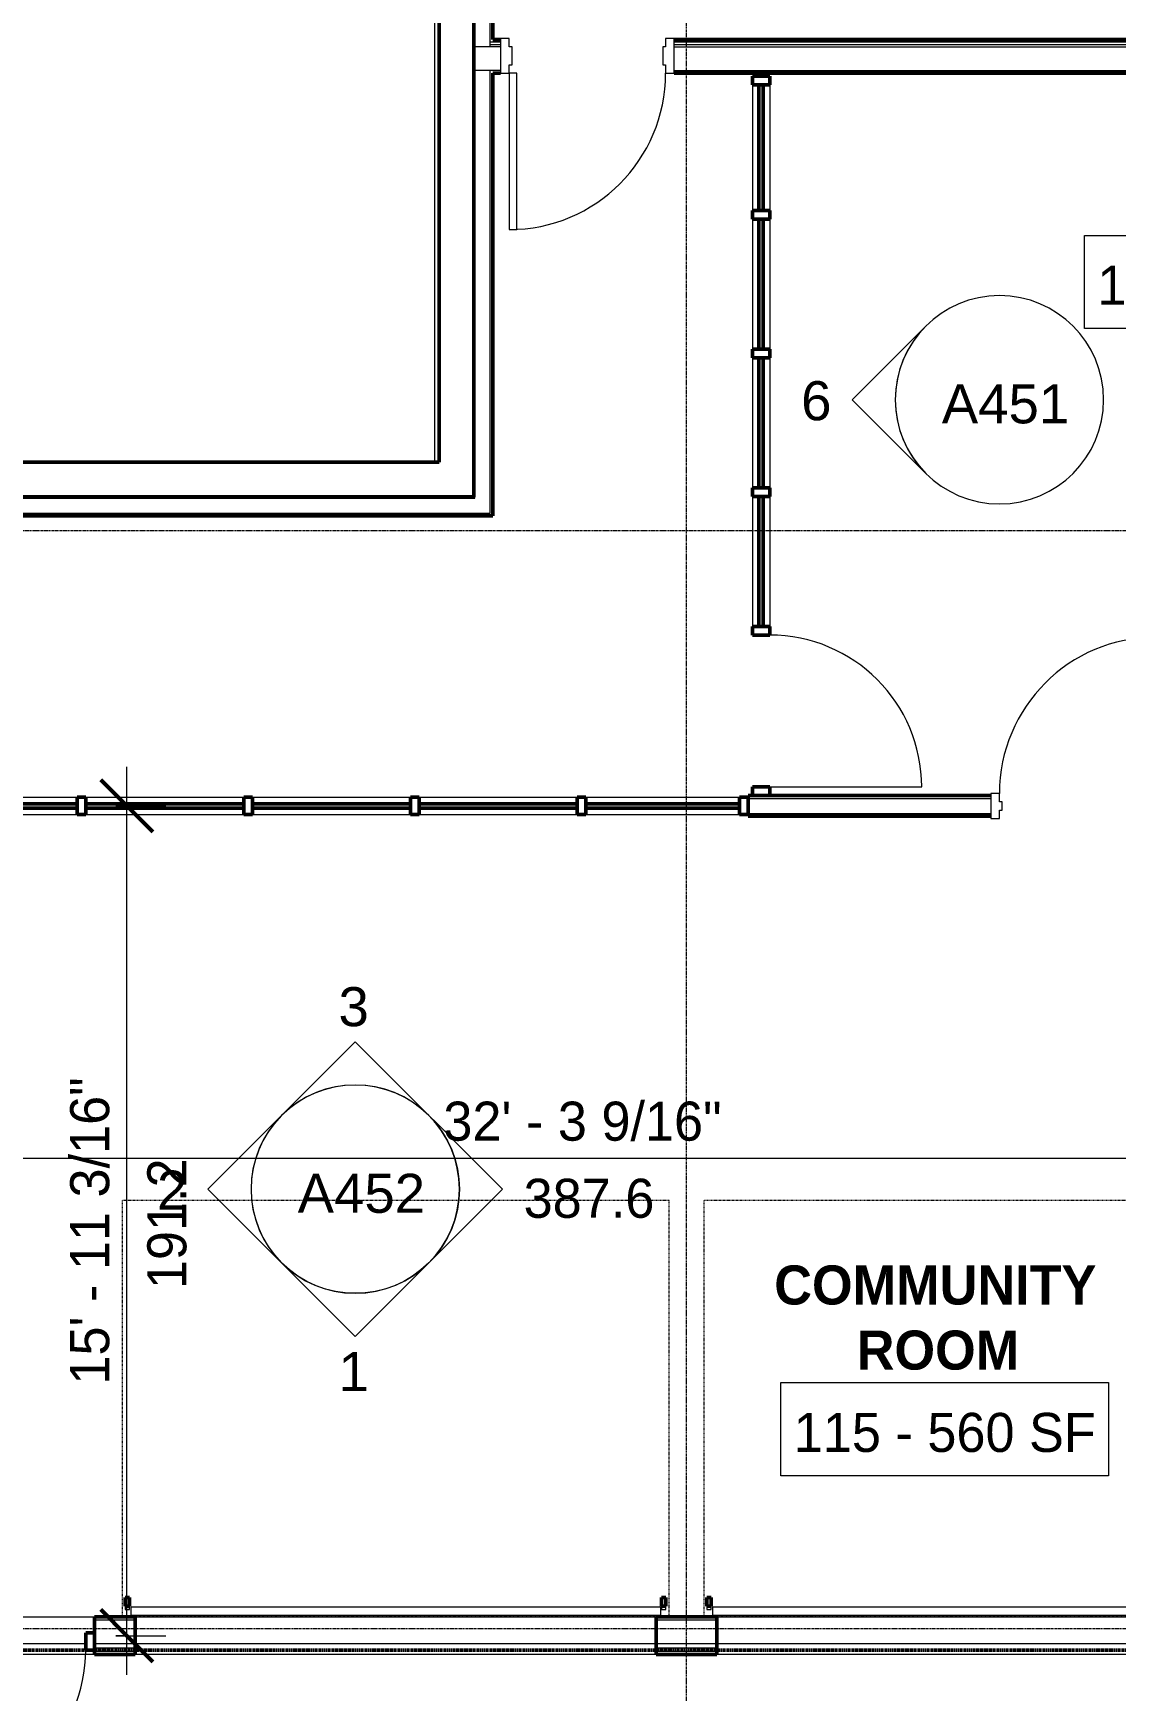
# Model space of a CAD drawing. Header units: inches. Extents: x -4266 to -1814, y 9706 to 12441.
# Drawn here: x -3304.8 to -3055.4, y 11267.9 to 11649.9 of the extents above; entities that cross this region are included whole.
import ezdxf

# ---------------------------------------------------------------- set-up
doc = ezdxf.new("R2010")
doc.units = ezdxf.units.IN
doc.header["$MEASUREMENT"] = 0
for name, pattern in [('Dash', [0.25, 0.125, -0.125]), ('Dash 1_16_', [0.125, 0.0625, -0.0625]), ('Grid Line 1_2_', [0.875, 0.5, -0.125, 0.125, -0.125])]:
    doc.linetypes.add(name, pattern=pattern)
for name, color, linetype, lineweight in [('A-ANNO-DIMS', 211, 'Continuous', 9), ('A-ANNO-DIMS-96', 211, 'Continuous', 9), ('A-AREA-IDEN', 2, 'Continuous', 9), ('A-DOOR-1', 7, 'Continuous', 9), ('A-DOOR-4', 10, 'Continuous', 13), ('A-DOOR-5', 250, 'Continuous', 50), ('A-DOOR-8', 31, 'Continuous', 9), ('A-DOOR-9', 31, 'Continuous', 20), ('A-DOOR-FRAM', 31, 'Continuous', 20), ('A-DOOR-HDLN-1', 170, 'Dash', 13), ('A-FLOR-2', 10, 'Continuous', 13), ('A-GLAZ-CURT-3', 52, 'Continuous', 50), ('A-GLAZ-CWMG', 51, 'Continuous', 9), ('A-GLAZ-CWMG-3', 250, 'Continuous', 50), ('A-GLAZ-CWMG-4', 51, 'Continuous', 50), ('A-WALL', 113, 'Continuous', 13), ('A-WALL-3', 250, 'Continuous', 50), ('A-WALL-4', 10, 'Continuous', 13), ('A-WALL-9', 113, 'Continuous', 50), ('C-PROP-LINE-2', 91, 'Dash 1_16_', 50), ('G-ANNO-SYMB-2', 111, 'Continuous', 9), ('I-WALL-3', 2, 'Continuous', 50), ('S-GRID-1', 1, 'Grid Line 1_2_', 9)]:
    doc.layers.add(name, color=color, linetype=linetype, lineweight=lineweight)
doc.styles.add('Arial_1', font='arial.ttf', dxfattribs={"height": 9})
doc.styles.add('Century Gothic', font='ufonts.com_century-gothic.ttf', dxfattribs={"height": 9})
doc.styles.add('Century Gothic_B', font='GOTHICB.TTF', dxfattribs={"height": 9})
doc.dimstyles.new('OD__1_16__Tol__', dxfattribs={"dimscale": 12, "dimtxt": 9.397514, "dimasz": 1, "dimexe": 0.75, "dimexo": 0.5, "dimgap": 0.125, "dimtad": 1, "dimdec": 4, "dimrnd": 0.0625, "dimzin": 3, "dimdsep": 46, "dimlunit": 4, "dimtxsty": 'Century Gothic', "dimblk1": 'OBLIQUE', "dimblk2": 'OBLIQUE', "dimsah": 1, "dimcen": 0.09, "dimdle": 0.75, "dimazin": 0, "dimtfac": 1, "dimtdec": 4, "dimtix": 1, "dimtmove": 0, "dimatfit": 3, "dimfxl": 1, "dimtvp": 1, "dimtfill": 1, "dimfrac": 2, "dimtolj": 1, "dimtzin": 0, "dimarcsym": 2})

# ---------------------------------------------------------------- blocks, each defined once
blk = doc.blocks.new('DIMBLOCK22-FLOOR PLAN - 1ST FLOOR')
at = {"layer": 'A-ANNO-DIMS-96'}
for p, q in [((-3283.27, 11271.6), (-3283.27, 11480.79)), ((-3285.76, 11471.79), (-3274.27, 11471.79)), ((-3283.27, 11471.79), (-3285.76, 11471.79)), ((-3285.76, 11280.6), (-3274.27, 11280.6)), ((-3283.27, 11280.6), (-3285.76, 11280.6))]:
    blk.add_line(p, q, dxfattribs=at)
at = {"layer": 'A-ANNO-DIMS-96', "lineweight": 50}
for p, q in [((-3283.27, 11471.79), (-3289.27, 11477.79)), ((-3283.27, 11471.79), (-3277.27, 11465.79)), ((-3283.27, 11280.6), (-3289.27, 11286.6)), ((-3283.27, 11280.6), (-3277.27, 11274.6))]:
    blk.add_line(p, q, dxfattribs=at)
at = {"layer": 'A-ANNO-DIMS-96', "color": 0, "insert": (-3278.54, 11360.46), "char_height": 9, "width": 37.7691, "attachment_point": 1, "rotation": 90, "line_spacing_factor": 0.984502, "style": 'Century Gothic', "bg_fill": 3, "box_fill_scale": 1.25, "bg_fill_color": 256, "bg_fill_true_color": 13158600, "bg_fill_transparency": 0}
blk.add_mtext('191.2', dxfattribs=at)
at = {"layer": 'A-ANNO-DIMS-96', "color": 0, "insert": (-3296.31, 11338.46), "char_height": 9, "width": 90.5741, "attachment_point": 1, "rotation": 90, "line_spacing_factor": 0.984502, "style": 'Century Gothic', "bg_fill": 3, "box_fill_scale": 1.25, "bg_fill_color": 256, "bg_fill_true_color": 13158600, "bg_fill_transparency": 0}
blk.add_mtext('15\' - 11 3/16"', dxfattribs=at)
blk = doc.blocks.new('_Oblique')
at = {"color": 0, "linetype": 'ByBlock', "lineweight": -2}
blk.add_line((-0.5, -0.5), (0.5, 0.5), dxfattribs=at)
blk = doc.blocks.new('DIMBLOCK27-FLOOR PLAN - 1ST FLOOR')
at = {"layer": 'A-ANNO-DIMS-96'}
for p, q in [((-2982.32, 11441.6), (-2982.32, 11381.62)), ((-2982.32, 11390.62), (-2982.32, 11441.6)), ((-3369.87, 11393.11), (-3369.87, 11381.62)), ((-3369.87, 11390.62), (-3369.87, 11393.11)), ((-3369.87, 11390.62), (-2982.32, 11390.62))]:
    blk.add_line(p, q, dxfattribs=at)
at = {"layer": 'A-ANNO-DIMS-96', "lineweight": 50}
for p, q in [((-3369.87, 11390.62), (-3363.87, 11396.62)), ((-2982.32, 11390.62), (-2976.32, 11396.62)), ((-3369.87, 11390.62), (-3375.87, 11384.62)), ((-2982.32, 11390.62), (-2988.32, 11384.62))]:
    blk.add_line(p, q, dxfattribs=at)
at = {"layer": 'A-ANNO-DIMS-96', "color": 0, "insert": (-3191.84, 11385.89), "char_height": 9, "width": 37.7691, "attachment_point": 1, "line_spacing_factor": 0.984502, "style": 'Century Gothic', "bg_fill": 3, "box_fill_scale": 1.25, "bg_fill_color": 256, "bg_fill_true_color": 13158600, "bg_fill_transparency": 0}
blk.add_mtext('387.6', dxfattribs=at)
at = {"layer": 'A-ANNO-DIMS-96', "color": 0, "insert": (-3210.33, 11403.66), "char_height": 9, "width": 82.1611, "attachment_point": 1, "line_spacing_factor": 0.984502, "style": 'Century Gothic', "bg_fill": 3, "box_fill_scale": 1.25, "bg_fill_color": 256, "bg_fill_true_color": 13158600, "bg_fill_transparency": 0}
blk.add_mtext('32\' - 3 9/16"', dxfattribs=at)

msp = doc.modelspace()

# ---------------------------------------------------------------- linework, layer by layer
at = {"layer": 'A-AREA-IDEN', "flags": 128}
for points in [[(-3062.65001, 11603.27303), (-2987.1445, 11603.27303), (-2987.1445, 11581.77697), (-3062.65001, 11581.77697)], [(-3132.5979, 11338.93738), (-3057.09239, 11338.93738), (-3057.09239, 11317.44132), (-3132.5979, 11317.44132)]]:
    msp.add_lwpolyline(points, close=True, dxfattribs=at)
at = {"layer": 'A-DOOR-4'}
for p, q in [((-3160.32374, 11287.26596), (-3160.32374, 11285.26596)), ((-3160.04249, 11287.36354), (-3160.04249, 11286.6164)), ((-3160.04249, 11286.6164), (-3159.04249, 11286.6164)), ((-3159.04249, 11286.6164), (-3159.04249, 11287.36354)), ((-3149.60499, 11287.36354), (-3149.60499, 11286.6164)), ((-3149.60499, 11286.6164), (-3148.60499, 11286.6164)), ((-3148.60499, 11286.6164), (-3148.60499, 11287.36354)), ((-3148.32374, 11287.26596), (-3026.32374, 11287.26596)), ((-3148.32374, 11287.26596), (-3148.32374, 11285.26596)), ((-3026.32374, 11285.26596), (-3148.32374, 11285.26596))]:
    msp.add_line(p, q, dxfattribs=at)
at = {"layer": 'A-DOOR-5'}
for p, q in [((-3160.04249, 11289.36378), (-3159.04249, 11289.36378)), ((-3160.04249, 11287.36354), (-3160.04249, 11289.36378)), ((-3159.04249, 11289.36378), (-3159.04249, 11287.36354)), ((-3149.60499, 11289.36378), (-3148.60499, 11289.36378)), ((-3149.60499, 11287.36354), (-3149.60499, 11289.36378)), ((-3148.60499, 11289.36378), (-3148.60499, 11287.36354)), ((-3159.04249, 11287.36354), (-3160.04249, 11287.36354)), ((-3148.60499, 11287.36354), (-3149.60499, 11287.36354))]:
    msp.add_line(p, q, dxfattribs=at)
at = {"layer": 'A-DOOR-8'}
msp.add_line((-3135.12374, 11476.1644), (-3100.12374, 11476.1644), dxfattribs=at)
for centre, radius, start, end in [((-3195.13624, 11640.6144), 36, 270, 0), ((-3135.12374, 11476.1644), 35, 0, 90), ((-3046.22374, 11474.6644), 36, 90, 180)]:
    msp.add_arc(centre, radius, start, end, dxfattribs=at)
at = {"layer": 'A-DOOR-9'}
for p, q in [((-3193.38624, 11640.6144), (-3195.13624, 11640.6144)), ((-3195.13624, 11640.6144), (-3195.13624, 11604.6144)), ((-3193.38624, 11604.6144), (-3193.38624, 11640.6144)), ((-3195.13624, 11604.6144), (-3193.38624, 11604.6144))]:
    msp.add_line(p, q, dxfattribs=at)
at = {"layer": 'A-DOOR-FRAM'}
for p, q in [((-3195.13624, 11648.6144), (-3197.13624, 11648.6144)), ((-3197.13624, 11648.6144), (-3197.13624, 11640.6144)), ((-3195.13624, 11646.6769), (-3195.13624, 11648.6144)), ((-3194.51124, 11646.6769), (-3195.13624, 11646.6769)), ((-3194.51124, 11642.5519), (-3194.51124, 11646.6769)), ((-3159.13624, 11646.6769), (-3159.76124, 11646.6769)), ((-3159.76124, 11646.6769), (-3159.76124, 11642.5519)), ((-3157.13624, 11648.6144), (-3159.13624, 11648.6144)), ((-3159.13624, 11648.6144), (-3159.13624, 11646.6769)), ((-3157.13624, 11640.6144), (-3157.13624, 11648.6144)), ((-3197.13624, 11640.6144), (-3195.13624, 11640.6144)), ((-3195.13624, 11640.6144), (-3195.13624, 11642.5519)), ((-3195.13624, 11642.5519), (-3194.51124, 11642.5519)), ((-3159.76124, 11642.5519), (-3159.13624, 11642.5519)), ((-3159.13624, 11642.5519), (-3159.13624, 11640.6144)), ((-3159.13624, 11640.6144), (-3157.13624, 11640.6144)), ((-3082.22374, 11474.6644), (-3084.22374, 11474.6644)), ((-3084.22374, 11474.6644), (-3084.22374, 11468.9144)), ((-3082.22374, 11472.7269), (-3082.22374, 11474.6644)), ((-3081.59874, 11472.7269), (-3082.22374, 11472.7269)), ((-3082.22374, 11468.9144), (-3082.22374, 11470.8519)), ((-3082.22374, 11470.8519), (-3081.59874, 11470.8519)), ((-3081.59874, 11470.8519), (-3081.59874, 11472.7269)), ((-3084.22374, 11468.9144), (-3082.22374, 11468.9144))]:
    msp.add_line(p, q, dxfattribs=at)
at = {"layer": 'A-DOOR-HDLN-1'}
msp.add_line((-3150.32374, 11285.26596), (-3024.32374, 11285.26596), dxfattribs=at)
at = {"layer": 'A-FLOR-2'}
for p, q in [((-3212.37374, 11774.9894), (-3212.37374, 11550.9894)), ((-3147.32374, 11278.7894), (-3027.32374, 11278.7894))]:
    msp.add_line(p, q, dxfattribs=at)
at = {"layer": 'A-GLAZ-CURT-3'}
for p, q in [((-3136.62374, 11637.9894), (-3137.62374, 11637.9894)), ((-3137.62374, 11637.9894), (-3137.62374, 11609.03315)), ((-3136.62374, 11609.03315), (-3136.62374, 11637.9894)), ((-3137.62374, 11609.03315), (-3136.62374, 11609.03315)), ((-3136.62374, 11607.03315), (-3137.62374, 11607.03315)), ((-3137.62374, 11607.03315), (-3137.62374, 11577.0769)), ((-3136.62374, 11577.0769), (-3136.62374, 11607.03315)), ((-3137.62374, 11577.0769), (-3136.62374, 11577.0769)), ((-3136.62374, 11575.0769), (-3137.62374, 11575.0769)), ((-3137.62374, 11575.0769), (-3137.62374, 11545.12065)), ((-3136.62374, 11545.12065), (-3136.62374, 11575.0769)), ((-3137.62374, 11545.12065), (-3136.62374, 11545.12065)), ((-3136.62374, 11543.12065), (-3137.62374, 11543.12065)), ((-3137.62374, 11543.12065), (-3137.62374, 11513.1644)), ((-3136.62374, 11513.1644), (-3136.62374, 11543.12065)), ((-3137.62374, 11513.1644), (-3136.62374, 11513.1644)), ((-3256.31905, 11471.2894), (-3256.31905, 11472.2894)), ((-3217.92061, 11472.2894), (-3254.31905, 11472.2894)), ((-3254.31905, 11472.2894), (-3254.31905, 11471.2894)), ((-3254.31905, 11471.2894), (-3217.92061, 11471.2894)), ((-3217.92061, 11471.2894), (-3217.92061, 11472.2894)), ((-3179.52217, 11472.2894), (-3215.92061, 11472.2894)), ((-3215.92061, 11472.2894), (-3215.92061, 11471.2894)), ((-3215.92061, 11471.2894), (-3179.52217, 11471.2894)), ((-3179.52217, 11471.2894), (-3179.52217, 11472.2894)), ((-3142.12374, 11472.2894), (-3177.52217, 11472.2894)), ((-3177.52217, 11472.2894), (-3177.52217, 11471.2894)), ((-3177.52217, 11471.2894), (-3142.12374, 11471.2894)), ((-3142.12374, 11471.2894), (-3142.12374, 11472.2894))]:
    msp.add_line(p, q, dxfattribs=at)
at = {"layer": 'A-GLAZ-CWMG'}
for p, q in [((-3139.12374, 11637.9894), (-3139.12374, 11609.03315)), ((-3135.12374, 11637.9894), (-3135.12374, 11609.03315)), ((-3139.12374, 11607.03315), (-3139.12374, 11577.0769)), ((-3135.12374, 11607.03315), (-3135.12374, 11577.0769)), ((-3139.12374, 11575.0769), (-3139.12374, 11545.12065)), ((-3135.12374, 11575.0769), (-3135.12374, 11545.12065)), ((-3139.12374, 11543.12065), (-3139.12374, 11513.1644)), ((-3135.12374, 11543.12065), (-3135.12374, 11513.1644)), ((-3254.31905, 11473.7894), (-3217.92061, 11473.7894)), ((-3215.92061, 11473.7894), (-3179.52217, 11473.7894)), ((-3177.52217, 11473.7894), (-3142.12374, 11473.7894)), ((-3254.31905, 11469.7894), (-3217.92061, 11469.7894)), ((-3215.92061, 11469.7894), (-3179.52217, 11469.7894)), ((-3177.52217, 11469.7894), (-3142.12374, 11469.7894))]:
    msp.add_line(p, q, dxfattribs=at)
at = {"layer": 'A-GLAZ-CWMG-4', "extrusion": (0, 0, -1)}
for p, q in [((-3135.12374, 11639.9894), (-3139.12374, 11639.9894)), ((-3139.12374, 11639.9894), (-3139.12374, 11637.9894)), ((-3135.12374, 11637.9894), (-3135.12374, 11639.9894)), ((-3139.12374, 11637.9894), (-3135.12374, 11637.9894)), ((-3135.12374, 11609.03315), (-3139.12374, 11609.03315)), ((-3139.12374, 11609.03315), (-3139.12374, 11607.03315)), ((-3135.12374, 11607.03315), (-3135.12374, 11609.03315)), ((-3139.12374, 11607.03315), (-3135.12374, 11607.03315)), ((-3135.12374, 11577.0769), (-3139.12374, 11577.0769)), ((-3139.12374, 11577.0769), (-3139.12374, 11575.0769)), ((-3139.12374, 11575.0769), (-3135.12374, 11575.0769)), ((-3135.12374, 11575.0769), (-3135.12374, 11577.0769)), ((-3135.12374, 11545.12065), (-3139.12374, 11545.12065)), ((-3139.12374, 11545.12065), (-3139.12374, 11543.12065)), ((-3135.12374, 11543.12065), (-3135.12374, 11545.12065)), ((-3139.12374, 11543.12065), (-3135.12374, 11543.12065)), ((-3135.12374, 11513.1644), (-3139.12374, 11513.1644)), ((-3139.12374, 11513.1644), (-3139.12374, 11511.1644)), ((-3135.12374, 11511.1644), (-3135.12374, 11513.1644)), ((-3139.12374, 11511.1644), (-3135.12374, 11511.1644)), ((-3254.31905, 11473.7894), (-3256.31905, 11473.7894)), ((-3256.31905, 11473.7894), (-3256.31905, 11469.7894)), ((-3254.31905, 11469.7894), (-3254.31905, 11473.7894)), ((-3215.92061, 11473.7894), (-3217.92061, 11473.7894)), ((-3217.92061, 11473.7894), (-3217.92061, 11469.7894)), ((-3215.92061, 11469.7894), (-3215.92061, 11473.7894)), ((-3177.52217, 11473.7894), (-3179.52217, 11473.7894)), ((-3179.52217, 11473.7894), (-3179.52217, 11469.7894)), ((-3177.52217, 11469.7894), (-3177.52217, 11473.7894)), ((-3256.31905, 11469.7894), (-3254.31905, 11469.7894)), ((-3217.92061, 11469.7894), (-3215.92061, 11469.7894)), ((-3179.52217, 11469.7894), (-3177.52217, 11469.7894))]:
    msp.add_line(p, q, dxfattribs=at)
at = {"layer": 'A-GLAZ-CWMG-4'}
for p, q in [((-3135.12374, 11476.1644), (-3139.12374, 11476.1644)), ((-3139.12374, 11476.1644), (-3139.12374, 11474.1644)), ((-3135.12374, 11474.1644), (-3135.12374, 11476.1644)), ((-3140.12374, 11473.7894), (-3142.12374, 11473.7894)), ((-3142.12374, 11473.7894), (-3142.12374, 11469.7894)), ((-3140.12374, 11469.7894), (-3140.12374, 11473.7894)), ((-3139.12374, 11474.1644), (-3135.12374, 11474.1644)), ((-3142.12374, 11469.7894), (-3140.12374, 11469.7894))]:
    msp.add_line(p, q, dxfattribs=at)
at = {"layer": 'A-WALL'}
for p, q in [((-3199.57374, 11646.7394), (-3199.57374, 11786.7394)), ((-3203.07374, 11542.7394), (-3203.07374, 11783.2394)), ((-3197.13624, 11646.7394), (-3203.07374, 11646.7394)), ((-3199.57374, 11647.8644), (-3197.13624, 11647.8644)), ((-3199.57374, 11647.2394), (-3197.13624, 11647.2394)), ((-3157.13624, 11647.8644), (-2912.69874, 11647.8644)), ((-3157.13624, 11647.2394), (-2779.47374, 11647.2394)), ((-3157.13624, 11646.7394), (-2779.97374, 11646.7394)), ((-3197.13624, 11641.2394), (-3203.07374, 11641.2394)), ((-3199.57374, 11539.2394), (-3199.57374, 11641.2394)), ((-3157.13624, 11641.2394), (-2918.82374, 11641.2394)), ((-3481.13624, 11542.7394), (-3203.07374, 11542.7394)), ((-3481.13624, 11539.2394), (-3199.57374, 11539.2394)), ((-3140.12374, 11473.5394), (-3084.22374, 11473.5394)), ((-3140.12374, 11470.0394), (-3084.22374, 11470.0394))]:
    msp.add_line(p, q, dxfattribs=at)
at = {"layer": 'A-WALL-3'}
for p, q in [((-3211.32374, 11774.9894), (-3211.32374, 11550.9894)), ((-3203.32374, 11550.9894), (-3203.32374, 11774.9894)), ((-3211.32374, 11550.9894), (-3481.32374, 11550.9894)), ((-3203.32374, 11542.9894), (-3203.32374, 11550.9894)), ((-3477.32374, 11542.9894), (-3203.32374, 11542.9894)), ((-3147.32374, 11284.9144), (-3161.32374, 11284.9144)), ((-3161.32374, 11284.9144), (-3161.32374, 11276.2894)), ((-3147.32374, 11276.2894), (-3147.32374, 11284.9144)), ((-3161.32374, 11276.2894), (-3147.32374, 11276.2894))]:
    msp.add_line(p, q, dxfattribs=at)
at = {"layer": 'A-WALL-4'}
for p, q in [((-3161.32374, 11284.2894), (-3147.32374, 11284.2894)), ((-3147.32374, 11284.9144), (-3027.32374, 11284.9144)), ((-3161.32374, 11278.7894), (-3147.32374, 11278.7894)), ((-3161.32374, 11277.7894), (-3147.32374, 11277.7894)), ((-3161.32374, 11277.0394), (-3147.32374, 11277.0394)), ((-3027.32374, 11276.2894), (-3147.32374, 11276.2894))]:
    msp.add_line(p, q, dxfattribs=at)
at = {"layer": 'A-WALL-9'}
for p, q in [((-3198.94874, 11648.3644), (-3198.94874, 11787.3644)), ((-3203.32374, 11782.9894), (-3203.32374, 11542.9894)), ((-3198.94874, 11538.6144), (-3198.94874, 11640.6144)), ((-3203.32374, 11542.9894), (-3481.13624, 11542.9894)), ((-3481.13624, 11538.6144), (-3198.94874, 11538.6144)), ((-3084.22374, 11474.1644), (-3140.12374, 11474.1644)), ((-3140.12374, 11474.1644), (-3140.12374, 11469.4144)), ((-3140.12374, 11469.4144), (-3084.22374, 11469.4144))]:
    msp.add_line(p, q, dxfattribs=at)
at = {"layer": 'G-ANNO-SYMB-2'}
for p, q in [((-3099.19337, 11582.36456), (-3116.16393, 11565.394)), ((-3116.16393, 11565.394), (-3099.19337, 11548.42343))]:
    msp.add_line(p, q, dxfattribs=at)
at = {"layer": 'G-ANNO-SYMB-2', "extrusion": (0, 0, -1)}
for p, q in [((-3230.62888, 11349.54469), (-3247.59945, 11366.51525)), ((-3213.65832, 11366.51525), (-3230.62888, 11349.54469))]:
    msp.add_line(p, q, dxfattribs=at)
at = {"layer": 'G-ANNO-SYMB-2'}
for start, end in [(0, 180), (135, 225), (180, 0)]:
    msp.add_arc((-3082.22281, 11565.394), 24, start, end, dxfattribs=at)
at = {"layer": 'G-ANNO-SYMB-2', "extrusion": (0, 0, -1)}
msp.add_arc((3230.62888, 11383.48582), 24, 225, 315, dxfattribs=at)
at = {"layer": 'I-WALL-3'}
for p, q in [((-3197.13624, 11648.3644), (-3198.94874, 11648.3644)), ((-2778.34874, 11648.3644), (-3157.13624, 11648.3644)), ((-3198.94874, 11640.6144), (-3197.13624, 11640.6144)), ((-3157.13624, 11640.6144), (-2920.57374, 11640.6144))]:
    msp.add_line(p, q, dxfattribs=at)
at = {"layer": 'S-GRID-1'}
msp.add_line((-1814.20638, 11535.1894), (-4168.71446, 11535.1894), dxfattribs=at)

# ---------------------------------------------------------------- texts
at = {"layer": 'A-AREA-IDEN', "char_height": 9, "attachment_point": 1}
for s, insert, width, style in [('113 - 219 SF', (-3059.65001, 11596.27303), 83.931, 'Century Gothic'), ('COMMUNITY', (-3134.09553, 11365.91025), 94.839, 'Century Gothic_B'), ('ROOM', (-3115.09553, 11350.91025), 49.086, 'Century Gothic_B'), ('115 - 560 SF', (-3129.5979, 11331.93738), 83.931, 'Century Gothic')]:
    msp.add_mtext(s, dxfattribs=dict(at, insert=insert, width=width, style=style))
at = {"layer": 'G-ANNO-SYMB-2', "char_height": 9, "attachment_point": 1, "style": 'Arial_1'}
for s, insert, width in [('6', (-3127.89918, 11569.66868), 8.484), ('A451', (-3095.49768, 11568.94694), 35.754), ('3', (-3234.48924, 11430.04054), 8.484), ('A452', (-3243.90376, 11387.03876), 35.754), ('4', (-3192.2092, 11387.7605), 8.484), ('1', (-3234.48924, 11345.94448), 8.484)]:
    msp.add_mtext(s, dxfattribs=dict(at, insert=insert, width=width))

# ---------------------------------------------------------------- dimensions: what is measured, and where the dimension line sits
at = {"layer": 'A-ANNO-DIMS'}
dim = msp.add_linear_dim(base=(-3283.2738, 11471.7894), p1=(-3291.75908, 11280.6019), p2=(-3291.75908, 11471.7894), angle=90, dimstyle='OD__1_16__Tol__', override={"dimpost": '<>\\X', "dimfxl": 191.1875}, dxfattribs=at)
dim.commit()
dim.dimension.update_dxf_attribs({"geometry": 'DIMBLOCK22-FLOOR PLAN - 1ST FLOOR', "text_midpoint": (-3283.2738, 11376.19565)})

# ---------------------------------------------------------------- next in the draw order: linework, layer by layer
at = {"layer": 'A-DOOR-1'}
msp.add_arc((-3327.72374, 11277.2894), 35, 270, 360, dxfattribs=at)
at = {"layer": 'A-DOOR-4'}
for p, q in [((-3283.60499, 11287.36354), (-3283.60499, 11286.6164)), ((-3283.60499, 11286.6164), (-3282.60499, 11286.6164)), ((-3282.60499, 11286.6164), (-3282.60499, 11287.36354)), ((-3282.32374, 11287.26596), (-3160.32374, 11287.26596)), ((-3282.32374, 11287.26596), (-3282.32374, 11285.26596)), ((-3160.32374, 11285.26596), (-3282.32374, 11285.26596))]:
    msp.add_line(p, q, dxfattribs=at)
at = {"layer": 'A-DOOR-5'}
for p, q in [((-3283.60499, 11289.36378), (-3282.60499, 11289.36378)), ((-3283.60499, 11287.36354), (-3283.60499, 11289.36378)), ((-3282.60499, 11289.36378), (-3282.60499, 11287.36354)), ((-3282.60499, 11287.36354), (-3283.60499, 11287.36354))]:
    msp.add_line(p, q, dxfattribs=at)
at = {"layer": 'A-DOOR-HDLN-1'}
msp.add_line((-3284.32374, 11285.26596), (-3158.32374, 11285.26596), dxfattribs=at)
at = {"layer": 'A-FLOR-2'}
for p, q in [((-3327.72374, 11278.7894), (-3292.72374, 11278.7894)), ((-3281.32374, 11278.7894), (-3161.32374, 11278.7894))]:
    msp.add_line(p, q, dxfattribs=at)
at = {"layer": 'A-GLAZ-CURT-3'}
for p, q in [((-3294.71749, 11472.2894), (-3331.11592, 11472.2894)), ((-3331.11592, 11471.2894), (-3294.71749, 11471.2894)), ((-3294.71749, 11471.2894), (-3294.71749, 11472.2894)), ((-3256.31905, 11472.2894), (-3292.71749, 11472.2894)), ((-3292.71749, 11472.2894), (-3292.71749, 11471.2894)), ((-3292.71749, 11471.2894), (-3256.31905, 11471.2894))]:
    msp.add_line(p, q, dxfattribs=at)
at = {"layer": 'A-GLAZ-CWMG'}
for p, q in [((-3331.11592, 11473.7894), (-3294.71749, 11473.7894)), ((-3292.71749, 11473.7894), (-3256.31905, 11473.7894)), ((-3331.11592, 11469.7894), (-3294.71749, 11469.7894)), ((-3292.71749, 11469.7894), (-3256.31905, 11469.7894))]:
    msp.add_line(p, q, dxfattribs=at)
at = {"layer": 'A-GLAZ-CWMG-3', "extrusion": (0, 0, -1)}
for p, q in [((-3290.72374, 11281.2894), (-3292.72374, 11281.2894)), ((-3292.72374, 11281.2894), (-3292.72374, 11277.2894)), ((-3290.72374, 11277.2894), (-3290.72374, 11281.2894)), ((-3292.72374, 11277.2894), (-3290.72374, 11277.2894))]:
    msp.add_line(p, q, dxfattribs=at)
at = {"layer": 'A-GLAZ-CWMG-4', "extrusion": (0, 0, -1)}
for p, q in [((-3292.71749, 11473.7894), (-3294.71749, 11473.7894)), ((-3294.71749, 11473.7894), (-3294.71749, 11469.7894)), ((-3292.71749, 11469.7894), (-3292.71749, 11473.7894)), ((-3294.71749, 11469.7894), (-3292.71749, 11469.7894))]:
    msp.add_line(p, q, dxfattribs=at)
at = {"layer": 'A-WALL-3'}
for p, q in [((-3281.32374, 11284.9144), (-3290.72374, 11284.9144)), ((-3290.72374, 11284.9144), (-3290.72374, 11276.2894)), ((-3281.32374, 11276.2894), (-3281.32374, 11284.9144)), ((-3290.72374, 11276.2894), (-3281.32374, 11276.2894))]:
    msp.add_line(p, q, dxfattribs=at)
at = {"layer": 'A-WALL-4'}
for p, q in [((-3367.87374, 11284.9144), (-3290.72374, 11284.9144)), ((-3290.72374, 11284.2894), (-3281.32374, 11284.2894)), ((-3281.32374, 11284.9144), (-3161.32374, 11284.9144)), ((-3290.72374, 11276.2894), (-3399.82374, 11276.2894)), ((-3290.72374, 11278.7894), (-3281.32374, 11278.7894)), ((-3290.72374, 11277.7894), (-3281.32374, 11277.7894)), ((-3290.72374, 11277.0394), (-3281.32374, 11277.0394)), ((-3161.32374, 11276.2894), (-3281.32374, 11276.2894))]:
    msp.add_line(p, q, dxfattribs=at)
at = {"layer": 'C-PROP-LINE-2'}
msp.add_line((-2099.26202, 11277.2894), (-3402.04874, 11277.2894), dxfattribs=at)
at = {"layer": 'S-GRID-1'}
msp.add_line((-1814.20638, 11282.1894), (-4168.71446, 11282.1894), dxfattribs=at)

# ---------------------------------------------------------------- next in the draw order: texts
at = {"layer": 'G-ANNO-SYMB-2', "insert": (-3276.30526, 11387.7605), "char_height": 9, "width": 8.484, "attachment_point": 1, "style": 'Arial_1'}
msp.add_mtext('2', dxfattribs=at)

# ---------------------------------------------------------------- next in the draw order: dimensions: what is measured, and where the dimension line sits
at = {"layer": 'A-ANNO-DIMS'}
dim = msp.add_linear_dim(base=(-2982.32374, 11390.62405), p1=(-3369.87374, 11399.10933), p2=(-2982.32374, 11447.6019), dimstyle='OD__1_16__Tol__', override={"dimpost": '<>\\X', "dimfxl": 390.572057}, dxfattribs=at)
dim.commit()
dim.dimension.update_dxf_attribs({"geometry": 'DIMBLOCK27-FLOOR PLAN - 1ST FLOOR', "text_midpoint": (-3176.09874, 11390.62405)})

# ---------------------------------------------------------------- next in the draw order: linework, layer by layer
at = {"layer": 'A-DOOR-HDLN-1'}
for p, q in [((-3158.32374, 11380.9144), (-3284.32374, 11380.9144)), ((-3284.32374, 11380.9144), (-3284.32374, 11285.26596)), ((-3158.32374, 11285.26596), (-3158.32374, 11380.9144)), ((-3024.32374, 11380.9144), (-3150.32374, 11380.9144)), ((-3150.32374, 11380.9144), (-3150.32374, 11285.26596))]:
    msp.add_line(p, q, dxfattribs=at)
at = {"layer": 'G-ANNO-SYMB-2'}
for p, q in [((-3230.62888, 11417.42694), (-3247.59945, 11400.45638)), ((-3213.65832, 11400.45638), (-3230.62888, 11417.42694)), ((-3247.59945, 11400.45638), (-3264.57001, 11383.48582)), ((-3264.57001, 11383.48582), (-3247.59945, 11366.51525))]:
    msp.add_line(p, q, dxfattribs=at)
at = {"layer": 'G-ANNO-SYMB-2', "extrusion": (0, 0, -1)}
for p, q in [((-3213.65832, 11400.45638), (-3196.68776, 11383.48582)), ((-3196.68776, 11383.48582), (-3213.65832, 11366.51525))]:
    msp.add_line(p, q, dxfattribs=at)
at = {"layer": 'G-ANNO-SYMB-2'}
for start, end in [(0, 180), (45, 135), (135, 225), (180, 0)]:
    msp.add_arc((-3230.62888, 11383.48582), 24, start, end, dxfattribs=at)
at = {"layer": 'G-ANNO-SYMB-2', "extrusion": (0, 0, -1)}
msp.add_arc((3230.62888, 11383.48582), 24, 135, 225, dxfattribs=at)
at = {"layer": 'S-GRID-1'}
msp.add_line((-3154.32374, 9836.17969), (-3154.32374, 12376.79045), dxfattribs=at)

doc.saveas('drawing.dxf')
